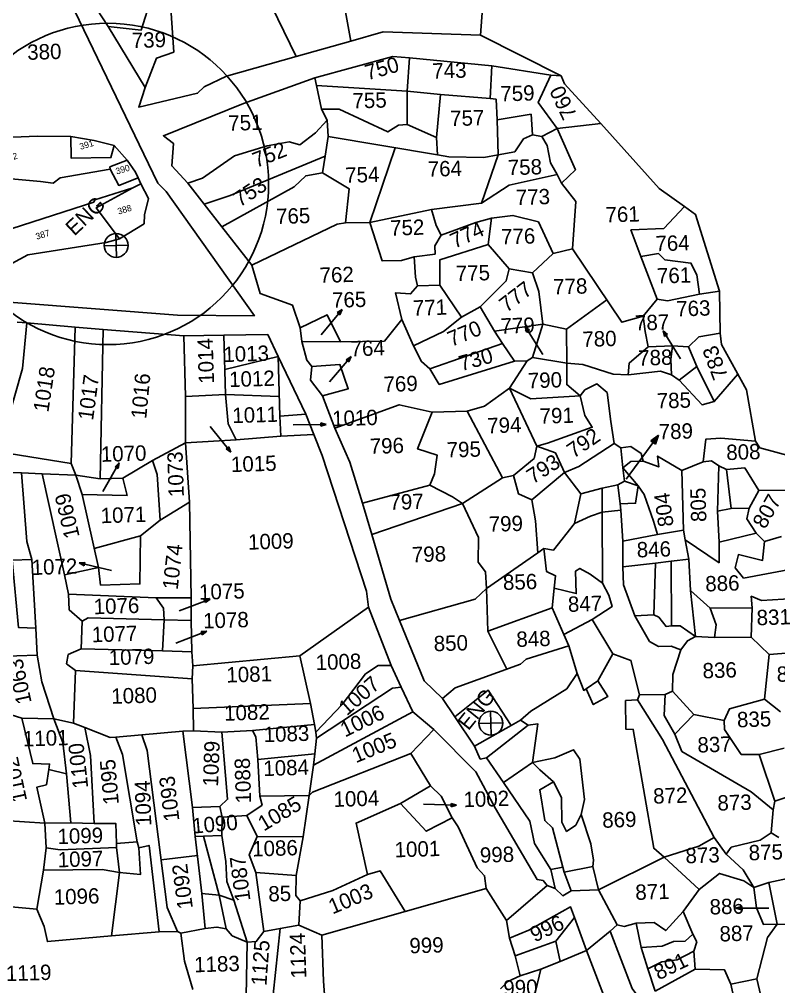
# Model space of a CAD drawing. Header units: metres. Extents: x 277515 to 230369286191, y 2056844 to 115415464409.
# Drawn here: x 279902 to 280340, y 2058575 to 2059133 of the extents above; entities that cross this region are included whole.
import ezdxf
from ezdxf.enums import TextEntityAlignment as Align

# ---------------------------------------------------------------- set-up
doc = ezdxf.new("R2010")
doc.units = ezdxf.units.M
doc.header["$MEASUREMENT"] = 0
for name, color, linetype in [('OFF', 1, 'Continuous'), ('OTHERS', 1, 'Continuous'), ('POLY_PARCEL', 6, 'Continuous'), ('POLY_ROAD', 30, 'Continuous'), ('POLY_WATER', 4, 'Continuous'), ('SYM_ARROW', 1, 'Continuous'), ('TEXT_MAPIN', 7, 'Continuous'), ('TEXT_PARCEL', 7, 'Continuous')]:
    doc.layers.add(name, color=color, linetype=linetype)
doc.styles.add('TEXT_MAP', font='', dxfattribs={"height": 1.8})
doc.styles.get('TEXT_MAP').set_extended_font_data('Kruti Dev 050')

# ---------------------------------------------------------------- blocks, each defined once
blk = doc.blocks.new('ARROWASPECT')
h = blk.add_hatch(color=256)
h.paths.add_polyline_path([(2.85, -2.85), (3.72, -1.98), (0, 0)])
h.paths.add_polyline_path([(0, 0), (1.98, -3.72), (2.85, -2.85)])
for points in [[(0, 0), (17.15, -17.15)], [(0, 0), (1.98, -3.72)], [(0, 0), (3.72, -1.98)], [(3.72, -1.98), (1.98, -3.72)]]:
    blk.add_lwpolyline(points)
blk = doc.blocks.new('DETAIL')
for points in [[(0, 1.4), (0, -1.4)], [(-1.4, 0), (1.4, 0)]]:
    blk.add_lwpolyline(points)
blk.add_circle((0, 0), 1.4)
blk = doc.blocks.new('KSUB')
blk.add_circle((279952.73, 2059038.41), 92.8)
at = {"layer": 'OFF'}
for points in [[(280167.77, 2059124.23), (280214.33, 2059100.77)], [(280118.56, 2059059.31), (280103.98, 2059016.13)], [(280178.1, 2059055.23), (280168.34, 2059027.37)], [(280217.55, 2058954.6), (280240.69, 2058971.41)], [(280020.23, 2058931.19), (280051.04, 2058938.79)], [(280316.32, 2058928.57), (280302.63, 2058912.73)], [(280051.64, 2058915.73), (280020.66, 2058916.72)], [(280328.58, 2058861.38), (280320.39, 2058874.55)], [(280328.58, 2058861.38), (280344.18, 2058861.57)], [(279971.66, 2058835.22), (279944.85, 2058827.81)], [(280172.03, 2058780.07), (280183.1, 2058758.24)], [(280004.45, 2058650.71), (279983.49, 2058648.04)], [(280273.79, 2058649.67), (280235.97, 2058630.72)], [(280182.78, 2058613.19), (280171.03, 2058631.5)], [(280242.72, 2058606.86), (280229.06, 2058595.76)]]:
    blk.add_lwpolyline(points, dxfattribs=at)
at = {"layer": 'POLY_PARCEL'}
for points in [[(280072.63, 2059232.95), (280093.03, 2059120.92)], [(280007.99, 2059218.87), (280029.68, 2059177.4), (280061.38, 2059112.03)], [(280172.23, 2059184.32), (280167.77, 2059124.23)], [(279987.9, 2059156.87), (279990.79, 2059114.56), (279980.82, 2059111.07), (279974.23, 2059094.09)], [(280125.52, 2059092.05), (280126.79, 2059111.11)], [(280174.37, 2059106.51), (280173.39, 2059087.69)], [(280073.08, 2059095.25), (280072.12, 2059099.73)], [(280208.35, 2059101.25), (280201.04, 2059085.35), (280212.11, 2059070.32)], [(280237.21, 2059073.21), (280216.35, 2059096.16), (280214.33, 2059100.77)], [(280125.52, 2059092.05), (280073.08, 2059095.25)], [(280075.99, 2059081.53), (280073.08, 2059095.25)], [(280125.52, 2059092.05), (280125.59, 2059072.71)], [(280144.68, 2059089.99), (280125.52, 2059092.05)], [(280142.52, 2059065.28), (280144.68, 2059089.99)], [(280144.68, 2059089.99), (280173.39, 2059087.69)], [(280173.39, 2059087.69), (280176.85, 2059087.26), (280177.48, 2059075.36)], [(280125.59, 2059072.71), (280120.56, 2059072.29), (280114.32, 2059068.39), (280086.33, 2059081.58), (280075.99, 2059081.53)], [(280075.99, 2059081.53), (280079.37, 2059075.27)], [(280177.48, 2059075.36), (280197, 2059078.6), (280197.9, 2059066.71)], [(279998.89, 2059038.8), (280007.33, 2059041.78), (280025.76, 2059054.54), (280044.68, 2059060.41), (280057.34, 2059062.66), (280063.49, 2059060.99), (280072.56, 2059067.89), (280079.37, 2059075.27)], [(280079.37, 2059075.27), (280079.92, 2059065.74)], [(280125.59, 2059072.71), (280142.52, 2059065.28)], [(280178.1, 2059055.23), (280177.48, 2059075.36)], [(280212.11, 2059070.32), (280237.21, 2059073.21)], [(280237.21, 2059073.21), (280270.96, 2059035.74), (280285.59, 2059025.31)], [(280079.92, 2059065.74), (280078.14, 2059054.49)], [(280079.92, 2059065.74), (280143.09, 2059055.22)], [(280197.9, 2059066.71), (280192.66, 2059064.43), (280187.59, 2059056.85), (280178.1, 2059055.23)], [(280197.9, 2059066.71), (280203.23, 2059065.81)], [(280203.23, 2059065.81), (280212.11, 2059070.32)], [(280212.12, 2059043.82), (280208.2, 2059050.59), (280206.31, 2059060.6), (280203.23, 2059065.81)], [(280212.11, 2059070.32), (280222.65, 2059046.53), (280214.66, 2059038.86)], [(280143.09, 2059055.22), (280142.52, 2059065.28)], [(280008.31, 2059026.75), (280023.28, 2059031.67), (280078.14, 2059054.49)], [(280078.14, 2059054.49), (280076.59, 2059044.71)], [(280178.1, 2059055.23), (280169.66, 2059053.65), (280149.49, 2059054.09), (280143.09, 2059055.22)], [(280018.51, 2059013.68), (280060.25, 2059036.77), (280066.95, 2059043.08), (280076.59, 2059044.71)], [(280076.59, 2059044.71), (280091.98, 2059035.64), (280089.93, 2059015.96)], [(280139.55, 2059023.58), (280168.34, 2059027.37), (280184.47, 2059037.67), (280212.12, 2059043.82)], [(280214.66, 2059038.86), (280212.12, 2059043.82)], [(280214.66, 2059038.86), (280222.94, 2059028.25), (280220.86, 2059000.89)], [(280103.98, 2059016.13), (280139.55, 2059023.58)], [(280139.55, 2059023.58), (280142.22, 2059014.38), (280145.04, 2059008.9)], [(280260.32, 2058996.42), (280254.64, 2059011.84), (280273.69, 2059012.72), (280285.59, 2059025.31)], [(280285.59, 2059025.31), (280291.94, 2059020.78), (280305.72, 2058976.44)], [(280089.93, 2059015.96), (280085.12, 2059015.2), (280035.81, 2058991.55)], [(280089.93, 2059015.96), (280103.98, 2059016.13)], [(280129.52, 2058996.24), (280122.16, 2058994.16), (280111.02, 2058994.08), (280103.98, 2059016.13)], [(280174.18, 2059018.54), (280165.18, 2059016.06), (280145.04, 2059008.9)], [(280174.18, 2059018.54), (280172.26, 2059003.38)], [(280209.81, 2058998.17), (280201.29, 2059016.46), (280186.59, 2059020.25), (280174.18, 2059018.54)], [(280145.04, 2059008.9), (280141.52, 2059002.7), (280141.66, 2058997.93), (280129.52, 2058996.24)], [(280172.26, 2059003.38), (280144.42, 2058994.57), (280144.28, 2058979.91)], [(280184.3, 2058989.35), (280172.26, 2059003.38)], [(280220.86, 2059000.89), (280209.81, 2058998.17)], [(280261.66, 2058962.1), (280249.34, 2058958.54), (280220.86, 2059000.89)], [(280131.56, 2058979.52), (280130.35, 2058984.52), (280129.52, 2058996.24)], [(280197.89, 2058987.12), (280209.81, 2058998.17)], [(280294.22, 2058974.65), (280292.72, 2058985.86), (280289.33, 2058992.69), (280274.25, 2058994.54), (280270.67, 2058998.18), (280260.32, 2058996.42)], [(280260.32, 2058996.42), (280269.74, 2058971.87)], [(280167.73, 2058967.38), (280182.65, 2058982.41), (280184.3, 2058989.35)], [(280184.3, 2058989.35), (280197.89, 2058987.12)], [(280197.89, 2058987.12), (280201.57, 2058976.35), (280203.88, 2058957.36)], [(280131.56, 2058979.52), (280127.46, 2058974.89), (280118.69, 2058975.42), (280122.34, 2058960.16)], [(280144.28, 2058979.91), (280131.56, 2058979.52)], [(280156.78, 2058961.48), (280144.28, 2058979.91)], [(280305.72, 2058976.44), (280294.22, 2058974.65)], [(280305.72, 2058976.44), (280306.17, 2058952.2)], [(280261.66, 2058962.1), (280269.74, 2058971.87)], [(280269.74, 2058971.87), (280275.84, 2058970.91), (280294.22, 2058974.65)], [(280156.78, 2058961.48), (280167.73, 2058967.38)], [(280175.98, 2058953.33), (280167.73, 2058967.38)], [(280063.78, 2058955.36), (280079.3, 2058962.82), (280086.94, 2058947.15)], [(280122.34, 2058960.16), (280112.38, 2058947.66), (280086.94, 2058947.15)], [(280122.34, 2058960.16), (280129.17, 2058945)], [(280129.17, 2058945), (280146.42, 2058953.21), (280156.78, 2058961.48)], [(280264.52, 2058944.28), (280262.8, 2058953.18), (280261.66, 2058962.1)], [(279931.56, 2058876.93), (279889.55, 2058883.75), (279903.37, 2058931.88), (279905.99, 2058958.12)], [(279933.79, 2058955.7), (279931.56, 2058876.93)], [(279948.37, 2058868.09), (279950.08, 2058954.39)], [(280203.88, 2058957.36), (280175.98, 2058953.33)], [(280197.83, 2058938.11), (280203.88, 2058957.36)], [(280203.88, 2058957.36), (280217.55, 2058954.6), (280217.57, 2058934.96)], [(279997.61, 2058915.7), (279996.61, 2058950.66)], [(280020.66, 2058916.72), (280019.62, 2058951.05)], [(280175.98, 2058953.33), (280180.53, 2058946.25)], [(280306.17, 2058952.2), (280293.81, 2058950.08), (280287.92, 2058944.42)], [(280326.56, 2058889.91), (280321.32, 2058919.5), (280306.93, 2058945.63), (280306.17, 2058952.2)], [(280086.94, 2058947.15), (280064.68, 2058947.44)], [(280138.5, 2058931.68), (280133.75, 2058935.86), (280129.17, 2058945)], [(280180.53, 2058946.25), (280138.5, 2058931.68)], [(280187.49, 2058936.06), (280180.53, 2058946.25)], [(280253.03, 2058928.25), (280253.69, 2058934.91), (280264.52, 2058944.28)], [(280278.65, 2058945), (280264.52, 2058944.28)], [(280278.17, 2058928.16), (280277.61, 2058937.09), (280278.65, 2058945)], [(280287.92, 2058944.42), (280278.65, 2058945)], [(280292.77, 2058932.93), (280287.92, 2058944.42)], [(280051.93, 2058904.27), (280051.04, 2058938.79)], [(280194.7, 2058936.29), (280197.83, 2058938.11)], [(280217.57, 2058934.96), (280197.83, 2058938.11)], [(280076.59, 2058915.99), (280091.46, 2058920.13), (280086.7, 2058934.13), (280070.43, 2058933.03)], [(280138.5, 2058931.68), (280143.98, 2058922.6), (280187.49, 2058936.06)], [(280194.7, 2058936.29), (280184.5, 2058920.38)], [(280187.49, 2058936.06), (280194.7, 2058936.29)], [(280225.37, 2058916.14), (280217.66, 2058922.55), (280217.57, 2058934.96)], [(280217.57, 2058934.96), (280226.85, 2058934.09), (280244.35, 2058928.56), (280253.03, 2058928.25)], [(280292.77, 2058932.93), (280302.63, 2058912.73), (280295.76, 2058910.79), (280282.6, 2058925.11)], [(280282.6, 2058925.11), (280292.77, 2058932.93)], [(280253.03, 2058928.25), (280271.75, 2058930.27), (280278.17, 2058928.16)], [(280278.17, 2058928.16), (280282.6, 2058925.11)], [(280184.5, 2058920.38), (280170.08, 2058910.12), (280160.05, 2058907.21)], [(280200.26, 2058887.07), (280184.5, 2058920.38)], [(280184.5, 2058920.38), (280196.82, 2058914.4), (280225.37, 2058916.14)], [(280244.99, 2058888.58), (280243.16, 2058901.23), (280240.92, 2058917.91), (280234.98, 2058922.93), (280228.15, 2058919.54), (280225.37, 2058916.14)], [(279997.49, 2058888.89), (279997.61, 2058915.7)], [(279997.61, 2058915.7), (280020.66, 2058916.72)], [(280020.66, 2058916.72), (280022.11, 2058899.93), (280026.76, 2058890.72)], [(280225.37, 2058916.14), (280228.04, 2058904.67), (280232.29, 2058897.87), (280206.56, 2058888.71), (280200.26, 2058887.07)], [(280139.84, 2058906.59), (280120.93, 2058910.92), (280083.79, 2058897.32)], [(280051.93, 2058904.27), (280066.96, 2058905.43)], [(280052.59, 2058892.76), (280051.93, 2058904.27)], [(280139.84, 2058906.59), (280131.53, 2058885.39), (280142.91, 2058881.7), (280141.22, 2058870.96), (280138.52, 2058864.53)], [(280160.05, 2058907.21), (280139.84, 2058906.59)], [(280180.59, 2058868.7), (280160.05, 2058907.21)], [(280026.76, 2058890.72), (280052.59, 2058892.76)], [(280052.59, 2058892.76), (280071.61, 2058893.66)], [(279997.49, 2058888.89), (279978.47, 2058878.64)], [(280026.76, 2058890.72), (279997.49, 2058888.89)], [(279999.79, 2058854.66), (279997.49, 2058888.89)], [(280186.9, 2058870.05), (280198.74, 2058879.94), (280200.26, 2058887.07)], [(280200.26, 2058887.07), (280211.06, 2058883.21), (280216.32, 2058871.82)], [(280216.32, 2058871.82), (280224.6, 2058875.25), (280244.99, 2058888.58)], [(280244.99, 2058888.58), (280248.83, 2058886.1)], [(280261.78, 2058878.41), (280260.49, 2058882.7), (280254.58, 2058886.85), (280248.83, 2058886.1)], [(280296.29, 2058878.01), (280297.91, 2058891.06), (280306.56, 2058891.61), (280326.56, 2058889.91)], [(280326.56, 2058889.91), (280328.99, 2058885.94), (280349.67, 2058880.51)], [(280248.83, 2058886.1), (280250.05, 2058874.52)], [(280261.78, 2058878.41), (280270.76, 2058874.97), (280270.07, 2058881.26), (280284.04, 2058873)], [(279934.27, 2058870.15), (279931.56, 2058876.93)], [(279961.31, 2058868.45), (279978.47, 2058878.64)], [(279978.47, 2058878.64), (279981.21, 2058870.62), (279982.95, 2058844.17)], [(280250.05, 2058874.52), (280254.56, 2058878.19), (280261.78, 2058878.41)], [(280284.04, 2058873), (280296.29, 2058878.01)], [(280305.32, 2058875.69), (280301.19, 2058878.45), (280296.29, 2058878.01)], [(280304.68, 2058849.39), (280305.32, 2058875.69)], [(280305.32, 2058875.69), (280309.88, 2058873.5)], [(279892.58, 2058871.94), (279902.88, 2058871.5)], [(279902.88, 2058871.5), (279905.94, 2058831.96), (279908.76, 2058821.45)], [(279902.88, 2058871.5), (279914.76, 2058870.99)], [(279914.76, 2058870.99), (279927.74, 2058812.67)], [(279914.76, 2058870.99), (279934.27, 2058870.15)], [(279937.89, 2058859), (279934.27, 2058870.15)], [(279934.27, 2058870.15), (279948.37, 2058868.09)], [(280180.59, 2058868.7), (280186.9, 2058870.05)], [(280197.45, 2058855.93), (280189.83, 2058859.45), (280186.9, 2058870.05)], [(280216.32, 2058871.82), (280197.45, 2058855.93)], [(280225.66, 2058859.4), (280216.32, 2058871.82)], [(280258.75, 2058864.16), (280250.05, 2058874.52)], [(280250.05, 2058874.52), (280250.86, 2058866.81)], [(280284.04, 2058873), (280284.96, 2058838.4)], [(280320.39, 2058874.55), (280309.88, 2058873.5)], [(280309.88, 2058873.5), (280312.43, 2058851.07)], [(279961.31, 2058868.45), (279963.8, 2058858.55), (279937.89, 2058859)], [(279948.37, 2058868.09), (279961.31, 2058868.45)], [(280138.52, 2058864.53), (280099.7, 2058854.07)], [(280138.52, 2058864.53), (280151.74, 2058857.71), (280157.35, 2058853.84)], [(280157.35, 2058853.84), (280180.59, 2058868.7)], [(280247.17, 2058864.68), (280237.99, 2058862.66)], [(280250.86, 2058866.81), (280247.17, 2058864.68)], [(280248.37, 2058853.74), (280247.17, 2058864.68)], [(280250.86, 2058866.81), (280258.75, 2058864.16)], [(279947.26, 2058817.01), (279937.89, 2058859)], [(280222.14, 2058842.25), (280225.66, 2058859.4)], [(280237.99, 2058862.66), (280225.66, 2058859.4)], [(280238.12, 2058848.8), (280237.99, 2058862.66)], [(280258.75, 2058864.16), (280257.32, 2058854.01), (280248.37, 2058853.74)], [(280270.01, 2058835.92), (280267.75, 2058843.65), (280262.37, 2058859.08), (280258.75, 2058864.16)], [(280322.83, 2058851.1), (280328.58, 2058861.38)], [(279982.95, 2058844.17), (279999.79, 2058854.66)], [(279999.79, 2058854.66), (280000.84, 2058799.32)], [(280157.35, 2058853.84), (280105.04, 2058835.98)], [(280171.27, 2058804.88), (280170.69, 2058814.39), (280166.47, 2058820.04), (280166.62, 2058834.2), (280157.35, 2058853.84)], [(280200.98, 2058825.43), (280199.55, 2058843.87), (280197.45, 2058855.93)], [(280248.37, 2058853.74), (280248.78, 2058850)], [(280238.12, 2058848.8), (280231.25, 2058846.57), (280222.14, 2058842.25)], [(280248.78, 2058850), (280238.12, 2058848.8)], [(280238.12, 2058848.8), (280238.22, 2058807.8)], [(280248.78, 2058850), (280249.9, 2058832.13)], [(280312.43, 2058851.07), (280304.68, 2058849.39)], [(280305.52, 2058831.51), (280304.68, 2058849.39)], [(280312.43, 2058851.07), (280322.83, 2058851.1)], [(280322.83, 2058851.1), (280321.57, 2058845), (280327.03, 2058836.79)], [(279947.26, 2058817.01), (279948.51, 2058806.76), (279971.27, 2058807.46), (279971.66, 2058835.22), (279982.95, 2058844.17)], [(280222.14, 2058842.25), (280209.9, 2058826.86), (280204.38, 2058827.84)], [(280284.96, 2058838.4), (280270.01, 2058835.92)], [(280286, 2058832.87), (280284.96, 2058838.4)], [(280327.03, 2058836.79), (280305.52, 2058831.51)], [(280331.8, 2058832.03), (280327.03, 2058836.79)], [(280249.9, 2058832.13), (280270.01, 2058835.92)], [(280249.9, 2058832.13), (280250.06, 2058817.4)], [(280286, 2058832.87), (280305.59, 2058819.67), (280305.52, 2058831.51)], [(280288.07, 2058821.74), (280286, 2058832.87)], [(280331.8, 2058832.03), (280330.69, 2058821.02), (280316.72, 2058824.34), (280314.92, 2058816.78), (280319.73, 2058810.86), (280349.32, 2058816.39), (280353.58, 2058818.83), (280364.94, 2058816), (280371.37, 2058820.36)], [(280341.53, 2058834.92), (280331.8, 2058832.03)], [(280200.98, 2058825.43), (280171.27, 2058804.88)], [(280204.38, 2058827.84), (280200.98, 2058825.43)], [(280210.28, 2058804.92), (280211.21, 2058812.17), (280205.94, 2058814.61), (280204.38, 2058827.84)], [(279897.53, 2058821.25), (279908.76, 2058821.45)], [(279911.09, 2058781.93), (279901.22, 2058782.24), (279897.53, 2058821.25)], [(279908.76, 2058821.45), (279911.09, 2058781.93)], [(280268.78, 2058819.42), (280277.83, 2058820.51)], [(280277.83, 2058820.51), (280288.07, 2058821.74)], [(280277.83, 2058820.51), (280278.09, 2058783.31)], [(280289.03, 2058803.57), (280288.07, 2058821.74)], [(279927.74, 2058812.67), (279947.26, 2058817.01)], [(280238.22, 2058807.8), (280231.12, 2058813.07), (280225.24, 2058816.35), (280222.69, 2058814.83), (280223.09, 2058801.85), (280210.28, 2058804.92)], [(280250.06, 2058817.4), (280268.78, 2058819.42)], [(280257, 2058789.02), (280250.38, 2058807.01), (280250.06, 2058817.4)], [(280268.78, 2058819.42), (280267.96, 2058789.65)], [(279929.98, 2058801.52), (279927.74, 2058812.67)], [(280171.27, 2058804.88), (280164.82, 2058798.62), (280121.16, 2058786.23)], [(280171.27, 2058804.88), (280172.03, 2058780.07), (280209.18, 2058793.62)], [(280209.18, 2058793.62), (280210.28, 2058804.92)], [(280232.22, 2058786.82), (280243.83, 2058794.4), (280241.9, 2058800.98), (280238.22, 2058807.8)], [(280291.87, 2058777.09), (280289.03, 2058803.57)], [(280300.32, 2058793.52), (280289.03, 2058803.57)], [(279929.98, 2058801.52), (279930.47, 2058792.41), (279937.96, 2058785.9)], [(279980.56, 2058799.33), (279929.98, 2058801.52)], [(279985.14, 2058786.78), (279984.8, 2058793.53), (279980.56, 2058799.33)], [(280000.84, 2058799.32), (279980.56, 2058799.33)], [(280000.77, 2058786.32), (280000.84, 2058799.32)], [(280348.99, 2058799.05), (280329.95, 2058797.89), (280324.1, 2058800.31), (280324.59, 2058793.68)], [(280063.63, 2058766.01), (280103.25, 2058793.99)], [(280209.18, 2058793.62), (280216.01, 2058778.24)], [(280324.59, 2058793.68), (280300.32, 2058793.52)], [(280300.32, 2058793.52), (280303.8, 2058783.81), (280302.86, 2058776.56)], [(280324.09, 2058776.73), (280324.59, 2058793.68)], [(279937.96, 2058785.9), (279941.41, 2058787.77)], [(279941.41, 2058787.77), (279985.14, 2058786.78)], [(279984.3, 2058768.88), (279985.14, 2058786.78)], [(279985.14, 2058786.78), (280000.77, 2058786.32)], [(280000.77, 2058786.32), (280001.17, 2058768.15)], [(280216.01, 2058778.24), (280232.22, 2058786.82)], [(280244.15, 2058767), (280232.22, 2058786.82)], [(280267.96, 2058789.65), (280257, 2058789.02)], [(280283.38, 2058769.36), (280277.82, 2058771.5), (280270.61, 2058771.28), (280265.31, 2058774.29), (280257, 2058789.02)], [(280278.09, 2058783.31), (280274.93, 2058782.92), (280270.72, 2058788.28), (280267.96, 2058789.65)], [(279911.09, 2058781.93), (279912, 2058766.36)], [(279937.3, 2058769.88), (279937.96, 2058785.9)], [(280278.09, 2058783.31), (280283.01, 2058783.17), (280291.87, 2058777.09)], [(280218.87, 2058771.71), (280216.01, 2058778.24)], [(280283.38, 2058769.36), (280287.26, 2058774.67), (280291.87, 2058777.09)], [(280302.86, 2058776.56), (280291.87, 2058777.09)], [(280324.09, 2058776.73), (280302.86, 2058776.56)], [(280334.51, 2058766.66), (280324.09, 2058776.73)], [(279937.3, 2058769.88), (279929.84, 2058766.61), (279928.89, 2058761.32), (279933.97, 2058757.52)], [(279984.3, 2058768.88), (279937.3, 2058769.88)], [(280145.98, 2058741.29), (280153.15, 2058747.46), (280190.88, 2058761.04), (280194.25, 2058764.03), (280218.87, 2058771.71)], [(280218.87, 2058771.71), (280223.69, 2058755.69)], [(280278.62, 2058745.53), (280278.9, 2058755.07), (280283.38, 2058769.36)], [(279912, 2058766.36), (279888.32, 2058765.63)], [(279921.55, 2058729.55), (279914.66, 2058750.85), (279912, 2058766.36)], [(280001.17, 2058768.15), (279984.3, 2058768.88)], [(280001.73, 2058760.06), (280001.17, 2058768.15)], [(280063.63, 2058766.01), (280001.73, 2058760.06)], [(280069.78, 2058738.45), (280063.63, 2058766.01)], [(280235.52, 2058751.42), (280244.15, 2058767)], [(280244.15, 2058767), (280254.67, 2058763.28), (280259.61, 2058743.5)], [(280334.51, 2058766.66), (280331.83, 2058740.87)], [(280356.42, 2058768.48), (280334.51, 2058766.66)], [(280001.37, 2058752.69), (280001.73, 2058760.06)], [(280072.69, 2058721.8), (280088.05, 2058737.9), (280101.52, 2058755.44), (280108.85, 2058760.33), (280116.27, 2058760.42)], [(279932.86, 2058727.09), (279933.97, 2058757.52)], [(279933.97, 2058757.52), (280001.37, 2058752.69)], [(280001.37, 2058752.69), (280001.9, 2058735.44)], [(280223.69, 2058755.69), (280217.61, 2058746.84), (280196.9, 2058734.07), (280191, 2058728.7)], [(280223.69, 2058755.69), (280227.46, 2058745.98), (280228.87, 2058746.89)], [(280073.2, 2058718.38), (280117.04, 2058747.2), (280122.1, 2058747.84)], [(280235.52, 2058751.42), (280228.87, 2058746.89)], [(280228.87, 2058746.89), (280232.91, 2058737.78), (280241.29, 2058742.36), (280235.52, 2058751.42)], [(280185.51, 2058725.62), (280172.26, 2058746.03), (280153.09, 2058730.72)], [(280259.61, 2058743.5), (280258.54, 2058740.58)], [(280274.34, 2058743.67), (280259.61, 2058743.5)], [(280274.34, 2058743.67), (280273.85, 2058731.52), (280279.96, 2058720.73)], [(280278.62, 2058745.53), (280274.34, 2058743.67)], [(280290.88, 2058732.04), (280278.62, 2058745.53)], [(280001.9, 2058735.44), (280069.78, 2058738.45)], [(280072.02, 2058726.36), (280069.78, 2058738.45)], [(280258.54, 2058740.58), (280251.62, 2058740.08), (280251.69, 2058723.61), (280256.03, 2058723.47), (280267.81, 2058654.8), (280273.79, 2058649.67)], [(280258.54, 2058740.58), (280272.83, 2058717.63), (280302.76, 2058661.09)], [(280331.83, 2058740.87), (280311.49, 2058735.34), (280308.51, 2058728.61)], [(280331.83, 2058740.87), (280341.01, 2058733.64)], [(279890.7, 2058733.73), (279903.14, 2058729.92)], [(280001.9, 2058735.44), (280002.08, 2058722.68)], [(280071.4, 2058702.77), (280128.69, 2058733.62)], [(280279.96, 2058720.73), (280290.88, 2058732.04)], [(280290.88, 2058732.04), (280308.51, 2058728.61)], [(279903.14, 2058729.92), (279921.55, 2058729.55)], [(279918.58, 2058700.34), (279919.05, 2058703.4), (279909.36, 2058703.72), (279903.14, 2058729.92)], [(279928.89, 2058697.77), (279926.78, 2058715.79), (279921.55, 2058729.55)], [(279932.86, 2058727.09), (279921.55, 2058729.55)], [(279939.48, 2058724.46), (279932.86, 2058727.09)], [(280036.3, 2058722.89), (280072.02, 2058726.36)], [(280072.69, 2058721.8), (280072.02, 2058726.36)], [(280185.51, 2058725.62), (280164.44, 2058713.84)], [(280195.42, 2058725.94), (280171.28, 2058707.09)], [(280191, 2058728.7), (280185.51, 2058725.62)], [(280195.42, 2058725.94), (280191, 2058728.7)], [(280197.81, 2058704.36), (280200.89, 2058726.69), (280195.42, 2058725.94)], [(280308.51, 2058728.61), (280308.67, 2058723.41), (280318.36, 2058708.98), (280328.76, 2058709.01)], [(279944.79, 2058669.14), (279942.79, 2058708.46), (279939.48, 2058724.46)], [(279957.42, 2058719), (279954.02, 2058718.7), (279939.48, 2058724.46)], [(279972.43, 2058720.32), (279957.42, 2058719)], [(279996.01, 2058722.41), (279972.43, 2058720.32)], [(279993.01, 2058606.8), (279986.97, 2058620.65), (279975.46, 2058711.34), (279972.43, 2058720.32)], [(280002.08, 2058722.68), (279996.01, 2058722.41)], [(279996.01, 2058722.41), (280001.6, 2058678.4)], [(280002.08, 2058722.68), (280018.55, 2058721.83)], [(280017.32, 2058678.94), (280021.87, 2058683.14), (280018.55, 2058721.83)], [(280018.55, 2058721.83), (280036.3, 2058722.89)], [(280036.3, 2058722.89), (280038.18, 2058719.23)], [(280038.18, 2058719.23), (280039.34, 2058706.04)], [(280073.2, 2058718.38), (280072.69, 2058721.8)], [(280127.53, 2058709.54), (280140.94, 2058723.4)], [(280336.69, 2058677.01), (280324.03, 2058687.43), (280284.02, 2058710.75), (280279.96, 2058720.73)], [(279957.42, 2058719), (279961.18, 2058709.03), (279969.59, 2058658.53)], [(280072.23, 2058709.31), (280073.2, 2058718.38)], [(280039.34, 2058706.04), (280072.23, 2058709.31)], [(280070.8, 2058687.11), (280127.53, 2058709.54)], [(280072.23, 2058709.31), (280071.4, 2058702.77)], [(280127.53, 2058709.54), (280139, 2058690.91)], [(280225.9, 2058674.31), (280227.94, 2058683.04), (280225.2, 2058706.35), (280221.57, 2058711.73), (280210.73, 2058707.06), (280197.81, 2058704.36)], [(280328.76, 2058709.01), (280343.1, 2058712.63)], [(280337.69, 2058681.95), (280328.76, 2058709.01)], [(280040.5, 2058684.88), (280039.34, 2058706.04)], [(280071.4, 2058702.77), (280068.96, 2058685.26)], [(280181.02, 2058692.8), (280197.81, 2058704.36)], [(280197.81, 2058704.36), (280201.99, 2058700.15), (280210, 2058693.18)], [(279916.34, 2058669.33), (279911.65, 2058690.08), (279917.23, 2058691.49), (279918.58, 2058700.34)], [(279918.58, 2058700.34), (279928.89, 2058697.77)], [(279928.89, 2058697.77), (279931.31, 2058669.48)], [(280215.27, 2058643.95), (280209.37, 2058666.59), (280204.91, 2058670.78), (280202.05, 2058688.6), (280210, 2058693.18)], [(280210, 2058693.18), (280214.62, 2058684.08), (280214.76, 2058669.93), (280217.53, 2058664.53), (280222.91, 2058668.16), (280225.9, 2058674.31)], [(280337.69, 2058681.95), (280375.17, 2058694.36), (280384.8, 2058691.19), (280384.79, 2058672.7)], [(280068.96, 2058685.26), (280070.8, 2058687.11)], [(280139, 2058690.91), (280121.56, 2058680.73)], [(280151.41, 2058672.3), (280145.11, 2058684.87), (280139, 2058690.91)], [(280040.5, 2058684.88), (280041.71, 2058679.62), (280032.99, 2058673.82)], [(280068.96, 2058685.26), (280040.5, 2058684.88)], [(280068.96, 2058685.26), (280065.47, 2058661.34)], [(280121.56, 2058680.73), (280096.06, 2058669.36), (280102.58, 2058639.68)], [(280121.56, 2058680.73), (280136.38, 2058664.68), (280151.41, 2058672.3)], [(280336.69, 2058677.01), (280337.69, 2058681.95)], [(280001.6, 2058678.4), (280017.32, 2058678.94)], [(280003.18, 2058661.68), (280001.6, 2058678.4)], [(280018.75, 2058672.76), (280017.32, 2058678.94)], [(280335.65, 2058663.69), (280336.69, 2058677.01)], [(279892.9, 2058670.79), (279916.34, 2058669.33)], [(279931.31, 2058669.48), (279916.34, 2058669.33)], [(279916.34, 2058669.33), (279917.1, 2058655.01)], [(279944.79, 2058669.14), (279931.31, 2058669.48)], [(279957.63, 2058657.65), (279957.26, 2058669.21), (279944.79, 2058669.14)], [(280018.75, 2058672.76), (280018.47, 2058662.11)], [(280032.99, 2058673.82), (280018.75, 2058672.76)], [(280039.01, 2058661.65), (280032.99, 2058673.82)], [(280124.41, 2058618.25), (280171.03, 2058631.5), (280170.18, 2058638.95), (280165.99, 2058643.49), (280154.99, 2058667.12), (280151.41, 2058672.3)], [(280225.9, 2058674.31), (280231.61, 2058657.45), (280233.06, 2058647.96), (280232.6, 2058644.2)], [(280309.57, 2058651.34), (280312.62, 2058655.48), (280329.26, 2058659.46), (280335.65, 2058663.69)], [(280340.07, 2058660.94), (280335.65, 2058663.69)], [(279969.59, 2058658.53), (279957.63, 2058657.65)], [(279957.78, 2058655.23), (279957.63, 2058657.65)], [(279970.58, 2058655.08), (279969.59, 2058658.53)], [(280008.03, 2058661.89), (280003.18, 2058661.68)], [(280003.18, 2058661.68), (280006.99, 2058628.66)], [(280018.47, 2058662.11), (280008.03, 2058661.89)], [(280016.99, 2058627.72), (280008.03, 2058661.89)], [(280018.47, 2058662.11), (280020.75, 2058647.14), (280021.42, 2058635.64), (280025.48, 2058624.87)], [(280039.01, 2058661.65), (280034.34, 2058651.05), (280038.07, 2058640.82)], [(280065.47, 2058661.34), (280039.01, 2058661.65)], [(280061.49, 2058639.04), (280065.47, 2058661.34)], [(280302.76, 2058661.09), (280293.82, 2058656.06), (280273.79, 2058649.67)], [(280309.57, 2058651.34), (280302.76, 2058661.09)], [(279917.1, 2058655.01), (279915.62, 2058642.15)], [(279917.1, 2058655.01), (279925.29, 2058653.89), (279957.78, 2058655.23)], [(279957.78, 2058655.23), (279959.38, 2058640.9)], [(279959.38, 2058640.9), (279971.58, 2058639.71), (279970.58, 2058655.08)], [(279970.58, 2058655.08), (279976.51, 2058656.49), (279982.41, 2058606.48)], [(280273.79, 2058649.67), (280294.02, 2058630.94)], [(280325.64, 2058632.19), (280319.38, 2058642.4), (280309.57, 2058651.34)], [(279915.62, 2058642.15), (279911.81, 2058619.65)], [(279959.38, 2058640.9), (279949.35, 2058642.46), (279915.62, 2058642.15)], [(279954.88, 2058604.28), (279959.38, 2058640.9)], [(280102.58, 2058639.68), (280109.99, 2058641.77), (280124.41, 2058618.25)], [(280215.27, 2058643.95), (280208.4, 2058642.62)], [(280216.22, 2058641.1), (280215.27, 2058643.95)], [(280232.6, 2058644.2), (280216.22, 2058641.1)], [(280216.22, 2058641.1), (280220.24, 2058630.24)], [(280235.97, 2058630.72), (280232.6, 2058644.2)], [(280357.07, 2058643.55), (280353.17, 2058639.1), (280334.22, 2058635.06)], [(280061.49, 2058639.04), (280038.07, 2058640.82)], [(280038.07, 2058640.82), (280042.86, 2058606.73)], [(280063.8, 2058624.49), (280061.22, 2058627.52), (280061.49, 2058639.04)], [(280102.58, 2058639.68), (280082.62, 2058630.35), (280063.8, 2058624.49)], [(280294.02, 2058630.94), (280305.87, 2058640.26), (280319.87, 2058636.06), (280325.64, 2058632.19)], [(280284.87, 2058618.24), (280294.02, 2058630.94)], [(280334.22, 2058635.06), (280325.64, 2058632.19)], [(280325.64, 2058632.19), (280327.15, 2058620.4), (280331.21, 2058610.71), (280339, 2058610.94)], [(280334.22, 2058635.06), (280339, 2058610.94)], [(279911.81, 2058619.65), (279833.32, 2058626.77)], [(280008.86, 2058608.49), (280006.99, 2058628.66)], [(280006.99, 2058628.66), (280016.99, 2058627.72)], [(280016.99, 2058627.72), (280021.01, 2058608.24)], [(280025.48, 2058624.87), (280016.99, 2058627.72)], [(280025.48, 2058624.87), (280033.08, 2058600.51)], [(280062.99, 2058610.46), (280063.8, 2058624.49)], [(279911.81, 2058619.65), (279916.04, 2058609.64), (279917.86, 2058600.97), (279954.88, 2058604.28)], [(280076.26, 2058604.65), (280124.41, 2058618.25)], [(280211.27, 2058601.13), (280222.01, 2058614.93)], [(280257.62, 2058611.63), (280268.01, 2058611.95), (280274.8, 2058607.25), (280284.87, 2058618.24)], [(280284.87, 2058618.24), (280290.47, 2058605.13)], [(280008.86, 2058608.49), (279994.92, 2058605.88)], [(280021.01, 2058608.24), (280015.68, 2058609.32), (280008.86, 2058608.49)], [(280033.08, 2058600.51), (280024.56, 2058604.3), (280021.01, 2058608.24)], [(280042.86, 2058606.73), (280052.14, 2058608.57)], [(280052.14, 2058608.57), (280048.23, 2058570.29)], [(280052.14, 2058608.57), (280062.99, 2058610.46)], [(280062.99, 2058610.46), (280076.26, 2058604.65)], [(280257.62, 2058611.63), (280250.74, 2058609.69), (280246.77, 2058610.69)], [(280260.65, 2058597.57), (280257.62, 2058611.63)], [(280339, 2058610.94), (280333.46, 2058603.27), (280327.25, 2058579.39)], [(280339, 2058610.94), (280364.73, 2058610.58)], [(279982.41, 2058606.48), (279954.88, 2058604.28)], [(279982.41, 2058606.48), (279993.01, 2058606.8)], [(279994.92, 2058605.88), (279993.01, 2058606.8)], [(279994.92, 2058605.88), (279996.88, 2058589.57), (280001.74, 2058573.23)], [(280033.08, 2058600.51), (280038.36, 2058600.99), (280042.86, 2058606.73)], [(280078.71, 2058557.4), (280077.27, 2058578.03), (280076.26, 2058604.65)], [(280187.86, 2058592.63), (280184.51, 2058602.88)], [(280290.47, 2058605.13), (280285.97, 2058601.24), (280279.33, 2058601.03), (280272.77, 2058598.23), (280260.65, 2058597.57)], [(280291.06, 2058595.33), (280292.62, 2058600.86), (280290.47, 2058605.13)], [(280026.46, 2058558.09), (280032.38, 2058558.91), (280033.08, 2058600.51)], [(280187.86, 2058592.63), (280211.27, 2058601.13)], [(280211.27, 2058601.13), (280213.81, 2058589.38)], [(280260.65, 2058597.57), (280264.49, 2058585.27)], [(280190.7, 2058581.2), (280187.86, 2058592.63)], [(280213.81, 2058589.38), (280229.06, 2058595.76)], [(280264.49, 2058585.27), (280272.46, 2058589.27), (280281.39, 2058590.41), (280291.06, 2058595.33)], [(280291.06, 2058595.33), (280291.67, 2058584.95)], [(280202.73, 2058585), (280190.7, 2058581.2)], [(280202.73, 2058585), (280195.55, 2058555.21)], [(280213.81, 2058589.38), (280202.73, 2058585)], [(280268.65, 2058572.4), (280264.49, 2058585.27)], [(280179.41, 2058573.7), (280183.64, 2058577.87), (280190.7, 2058581.2)], [(280291.67, 2058584.95), (280268.65, 2058572.4)], [(280312.32, 2058576.34), (280308.73, 2058584.61), (280291.67, 2058584.95)], [(280327.25, 2058579.39), (280312.32, 2058576.34)], [(280312.32, 2058576.34), (280315.34, 2058562.57)], [(280331.22, 2058563.05), (280327.25, 2058579.39)]]:
    blk.add_lwpolyline(points, dxfattribs=at)
at = {"layer": 'POLY_ROAD'}
for points in [[(279871.39, 2058973.4), (279898.36, 2058969.92), (279992.9, 2058962.55), (280037.34, 2058962.25), (279986.4, 2059033.93), (279981.61, 2059038.75), (279933.4, 2059138.52), (279890.51, 2059174.99)], [(279952.94, 2059129.3), (279974.23, 2059094.09)], [(280093.03, 2059120.92), (280111.68, 2059126.16), (280167.77, 2059124.23)], [(280061.38, 2059112.03), (280093.03, 2059120.92)], [(279974.23, 2059094.09), (279970.6, 2059082.72), (280004.5, 2059090.71), (280008.36, 2059094.48), (280021.28, 2059100.53), (280061.38, 2059112.03)], [(280126.79, 2059111.11), (280117.17, 2059112.04), (280072.12, 2059099.73)], [(280174.37, 2059106.51), (280126.79, 2059111.11)], [(280208.35, 2059101.25), (280174.37, 2059106.51)], [(280072.12, 2059099.73), (280030.97, 2059084.85), (279984.79, 2059066.2), (279990.56, 2059061.74), (279989.63, 2059048.79), (279998.89, 2059038.8)], [(280214.33, 2059100.77), (280208.35, 2059101.25)], [(279998.89, 2059038.8), (280008.31, 2059026.75)], [(280008.31, 2059026.75), (280018.51, 2059013.68)], [(280018.51, 2059013.68), (280035.81, 2058991.55)], [(280035.81, 2058991.55), (280040.62, 2058975.2), (280059.4, 2058968.48), (280063.78, 2058955.36)], [(279905.99, 2058958.12), (279900.4, 2058958.61)], [(279933.79, 2058955.7), (279905.99, 2058958.12)], [(279950.08, 2058954.39), (279933.79, 2058955.7)], [(279996.61, 2058950.66), (279950.08, 2058954.39)], [(280063.78, 2058955.36), (280064.68, 2058947.44)], [(280019.62, 2058951.05), (279996.61, 2058950.66)], [(280051.04, 2058938.79), (280044.99, 2058951.48), (280019.62, 2058951.05)], [(280064.68, 2058947.44), (280067.67, 2058936.59), (280070.43, 2058933.03)], [(280066.96, 2058905.43), (280051.04, 2058938.79)], [(280070.43, 2058933.03), (280069.68, 2058925.06), (280076.59, 2058915.99)], [(280076.59, 2058915.99), (280083.79, 2058897.32)], [(280071.61, 2058893.66), (280066.96, 2058905.43)], [(280103.25, 2058793.99), (280101.97, 2058803.23), (280076.36, 2058881.64), (280071.61, 2058893.66)], [(280083.79, 2058897.32), (280092.35, 2058877.7), (280099.7, 2058854.07)], [(280099.7, 2058854.07), (280105.04, 2058835.98)], [(280105.04, 2058835.98), (280116.04, 2058798.69), (280121.16, 2058786.23)], [(280116.27, 2058760.42), (280103.25, 2058793.99)], [(280121.16, 2058786.23), (280135.39, 2058751.57), (280145.98, 2058741.29)], [(280122.1, 2058747.84), (280116.27, 2058760.42)], [(280128.69, 2058733.62), (280122.1, 2058747.84)], [(280145.98, 2058741.29), (280153.09, 2058730.72)], [(280140.94, 2058723.4), (280128.69, 2058733.62)], [(280153.09, 2058730.72), (280164.44, 2058713.84)], [(280206.22, 2058633.24), (280203.95, 2058636.19), (280200.62, 2058636.75), (280176.49, 2058677.76), (280165.23, 2058698.96), (280140.94, 2058723.4)], [(280164.44, 2058713.84), (280167.66, 2058706.32), (280171.28, 2058707.09)], [(280171.28, 2058707.09), (280181.02, 2058692.8)], [(280181.02, 2058692.8), (280196.27, 2058670.41), (280198.99, 2058657.57), (280208.4, 2058642.62)], [(280208.4, 2058642.62), (280210.99, 2058631.5)], [(280206.22, 2058633.24), (280182.78, 2058613.19), (280184.51, 2058602.88)], [(280210.99, 2058631.5), (280206.22, 2058633.24)], [(280220.24, 2058630.24), (280215.36, 2058627.39), (280210.99, 2058631.5)], [(280235.97, 2058630.72), (280220.24, 2058630.24)], [(280246.77, 2058610.69), (280235.97, 2058630.72)], [(280184.51, 2058602.88), (280195.69, 2058607.46), (280219.8, 2058620.93), (280222.01, 2058614.93)], [(280222.01, 2058614.93), (280229.06, 2058595.76)], [(280262.07, 2058564.87), (280255.3, 2058573.92), (280242.72, 2058606.86), (280246.77, 2058610.69)], [(280229.06, 2058595.76), (280241.37, 2058563.61)]]:
    blk.add_lwpolyline(points, dxfattribs=at)
at = {"layer": 'POLY_WATER'}
for points in [[(279911.76, 2059182.84), (279915.59, 2059176.99), (279918.51, 2059179.07), (279943.11, 2059144.37), (279952.94, 2059129.3)], [(279952.94, 2059129.3), (279971.9, 2059127.23), (279977.95, 2059146.3), (279946.72, 2059148.32), (279946.54, 2059154.28)]]:
    blk.add_lwpolyline(points, dxfattribs=at)
at = {"layer": 'OTHERS', "xscale": 4.921375242810441, "yscale": 4.921375242810441, "zscale": 4.921375242810441, "rotation": 1.753663468044712}
for p in [(279957.54, 2059002.9), (280173.8, 2058727.08)]:
    blk.add_blockref('DETAIL', p, dxfattribs=at)
at = {"layer": 'SYM_ARROW'}
for p, xscale, yscale, zscale, rotation in [((280087.89, 2058965.92), 0.7863786985108947, 0.7863786985108947, 0.7863786985108947, 275.6162042298273), ((280193.58, 2058956.07), 0.7863786985108948, 0.7863786985108948, 0.7863786985108948, 347.171318960925), ((280273.19, 2058953.58), 0.7863786985108948, 0.7863786985108948, 0.7863786985108948, 347.171318960925), ((280093.13, 2058938.69), 0.7863786985108948, 0.7863786985108948, 0.7863786985108948, 274.5348855480629), ((280078.79, 2058899.56), 0.7863786985108947, 0.7863786985108947, 0.7863786985108947, 225.9750373121641), ((280023.79, 2058883.52), 0.7863786985108948, 0.7863786985108948, 0.7863786985108948, 173.7868744599312), ((280270.65, 2058893.41), 1.307674350432553, 1.307674350432553, 1.307674350432553, 278.6362127701369), ((279959.34, 2058877.36), 0.7863786985108947, 0.7863786985108947, 0.7863786985108947, 285.257651506302), ((279936.17, 2058819.62), 0.7863786985108948, 0.7863786985108948, 0.7863786985108948, 31.8153326831569), ((280011.72, 2058798.73), 0.7863786985108948, 0.7863786985108948, 0.7863786985108948, 246.1801112217399), ((280009.82, 2058780.19), 0.7863786985108948, 0.7863786985108948, 0.7863786985108948, 246.1801112217399), ((280154.02, 2058679.61), 0.7863786985108948, 0.7863786985108948, 0.7863786985108948, 223.0474818849449), ((280315.29, 2058620.17), 0.7863786985108948, 0.7863786985108948, 0.7863786985108948, 45.33673999793239)]:
    blk.add_blockref('ARROWASPECT', p, dxfattribs=dict(at, xscale=xscale, yscale=yscale, zscale=zscale, rotation=rotation))
at = {"layer": 'TEXT_MAPIN'}
for rotation, p in [(43.3707, (279942.73, 2059016.79)), (51.1359, (280168.91, 2058732.36))]:
    blk.add_text('ENG', height=8.858, rotation=rotation, dxfattribs=at).set_placement(p, align=Align.CENTER)
at = {"layer": 'TEXT_PARCEL', "style": 'TEXT_MAP'}
for s, rotation, p in [('739', 1.7537, (279976.54, 2059117.09)), ('380', 1.7537, (279916.18, 2059110.3)), ('750', 15.7821, (280112.08, 2059100.84)), ('743', 1.7537, (280150, 2059099.48)), ('759', 1.7537, (280189.29, 2059086.3)), ('760', 114.9644, (280219.57, 2059087.07)), ('755', 1.7537, (280103.92, 2059082.22)), ('751', 1.7537, (280032.22, 2059069.35)), ('757', 1.7537, (280160.31, 2059072.03)), ('752', 21.397, (280047.58, 2059051.19)), ('764', 1.7537, (280147.38, 2059042.79)), ('758', 1.7537, (280193.58, 2059043.69)), ('754', 1.7537, (280099.71, 2059039.28)), ('753', 33.3463, (280037.18, 2059030.15)), ('773', 1.7537, (280198.21, 2059026.45)), ('765', 1.7537, (280059.82, 2059015.5)), ('761', 1.7537, (280250, 2059016.44)), ('752', 1.7537, (280125.65, 2059008.8)), ('774', 24.5754, (280161.87, 2059005.01)), ('776', 1.7537, (280189.7, 2059003.71)), ('764', 1.7537, (280278.79, 2058999.8)), ('762', 1.7537, (280084.95, 2058981.53)), ('775', 1.7537, (280163.56, 2058982.53)), ('761', 1.7537, (280279.69, 2058981.16)), ('777', 37.2755, (280190.79, 2058969.79)), ('778', 1.7537, (280219.77, 2058974.84)), ('765', 1.7537, (280092.13, 2058967.13)), ('771', 1.7537, (280138.76, 2058962.62)), ('763', 1.7537, (280290.81, 2058962.13)), ('770', 22.2987, (280160.18, 2058947.98)), ('779', 1.7537, (280189.38, 2058952.24)), ('787', 1.7537, (280267.01, 2058954)), ('780', 1.7537, (280236.62, 2058944.55)), ('1014', 91.7537, (280013.66, 2058936.32)), ('764', 1.7537, (280102.85, 2058939.12)), ('1013', 1.7537, (280032.68, 2058935.92)), ('730', 15.782, (280166.27, 2058932.87)), ('788', 1.7537, (280268.86, 2058933.73)), ('783', 110.1985, (280307.41, 2058936.61)), ('1018', 81.4429, (279920.34, 2058919.25)), ('1017', 82.286, (279945.94, 2058914.54)), ('1016', 84.6246, (279976.11, 2058915.56)), ('1012', 1.7537, (280036.01, 2058921.47)), ('769', 1.7537, (280121.84, 2058918.57)), ('790', 1.7537, (280205.14, 2058920.68)), ('785', 1.7537, (280279.55, 2058908.97)), ('1011', 1.7537, (280037.86, 2058900.68)), ('791', 1.7537, (280211.97, 2058900.21)), ('1010', 1.7537, (280095.45, 2058898.84)), ('794', 1.7537, (280181.71, 2058894.68)), ('789', 1.7537, (280280.71, 2058891.13)), ('792', 34.2097, (280229.73, 2058885.21)), ('1070', 1.7537, (279961.95, 2058878.28)), ('796', 1.7537, (280113.9, 2058882.78)), ('795', 1.7537, (280158.31, 2058880.68)), ('808', 1.7537, (280319.69, 2058879.22)), ('1073', 91.7537, (279996.24, 2058870.88)), ('1015', 1.7537, (280037.08, 2058872.41)), ('793', 32.7027, (280206.41, 2058870.17)), ('1069', 103.0702, (279933.54, 2058847.67)), ('797', 1.7537, (280125.29, 2058850.45)), ('804', 97.7661, (280278.03, 2058850.82)), ('805', 91.7537, (280297.97, 2058853.22)), ('807', 60.7752, (280336.93, 2058847.26)), ('1071', 1.7537, (279961.87, 2058842.87)), ('799', 1.7537, (280182.58, 2058837.78)), ('1009', 1.7537, (280046.94, 2058827.59)), ('846', 1.7537, (280268.03, 2058823.01)), ('1074', 83.6189, (279994.51, 2058816.88)), ('798', 1.7537, (280138.21, 2058820.21)), ('1072', 1.7537, (279922.03, 2058812.97)), ('856', 1.7537, (280190.79, 2058804.18)), ('886', 1.7537, (280307.58, 2058803.37)), ('1075', 1.7537, (280018.64, 2058798.68)), ('1076', 1.7537, (279957.83, 2058790.3)), ('847', 1.7537, (280228.28, 2058791.56)), ('831', 1.7537, (280337.21, 2058783.83)), ('1078', 1.7537, (280021, 2058782.11)), ('1077', 1.7537, (279956.72, 2058774.13)), ('848', 1.7537, (280198.53, 2058771.33)), ('850', 1.7537, (280150.83, 2058768.84)), ('1079', 1.7537, (279966.52, 2058760.91)), ('1063', 102.0643, (279906.04, 2058751.93)), ('1008', 1.7537, (280085.97, 2058758.06)), ('1081', 1.7537, (280034.42, 2058750.87)), ('836', 1.7537, (280306.01, 2058753.18)), ('832', 1.7537, (280348.83, 2058751.17)), ('1007', 41.0267, (280100.61, 2058739.59)), ('1080', 1.7537, (279968, 2058738.58)), ('1082', 1.7537, (280033.12, 2058728.82)), ('1006', 25.7038, (280101.47, 2058724.44)), ('835', 1.7537, (280325.89, 2058724.91)), ('1083', 1.7537, (280055.97, 2058716.47)), ('1101', 1.7537, (279916.98, 2058713.98)), ('1005', 22.2987, (280108.1, 2058708.87)), ('837', 1.7537, (280303.06, 2058710.34)), ('1100', 96.1549, (279940.02, 2058702.87)), ('1089', 87.6657, (280016.86, 2058703.48)), ('1102', 102.0645, (279903.43, 2058695.33)), ('1095', 94.9353, (279957.98, 2058693.43)), ('1088', 91.7537, (280035.07, 2058693.99)), ('1084', 1.7537, (280055.76, 2058696.88)), ('1094', 91.7537, (279977.43, 2058680.96)), ('1093', 96.52, (279992.57, 2058683.89)), ('1004', 1.7537, (280096.29, 2058679.05)), ('1002', 1.7537, (280171.3, 2058678.9)), ('872', 1.7537, (280277.49, 2058680.84)), ('873', 1.7537, (280314.6, 2058676.82)), ('1085', 30.7942, (280054.07, 2058671.15)), ('1090', 5.0697, (280014.92, 2058664.4)), ('869', 1.7537, (280248.11, 2058666.9)), ('1099', 1.7537, (279936.95, 2058657.58)), ('1086', 1.7537, (280049.32, 2058650.42)), ('1001', 1.7537, (280131.54, 2058649.95)), ('1097', 1.7537, (279937.07, 2058644.17)), ('998', 1.7537, (280177.49, 2058646.71)), ('873', 1.7537, (280296.15, 2058646.41)), ('875', 1.7537, (280332.63, 2058648.1)), ('1087', 97.1972, (280033.44, 2058637.69)), ('1092', 97.4675, (280000.14, 2058633.34)), ('1096', 1.7537, (279934.81, 2058622.57)), ('85', 1.7537, (280052.08, 2058624.24)), ('1003', 22.78, (280094.52, 2058621.63)), ('871', 1.7537, (280267.18, 2058625.27)), ('886', 1.7537, (280310.08, 2058616.81)), ('996', 24.9403, (280208.06, 2058604.54)), ('887', 1.7537, (280315.8, 2058601.25)), ('1124', 91.7537, (280066.93, 2058592.89)), ('999', 1.7537, (280136.8, 2058594.39)), ('1125', 85.7412, (280045.22, 2058588.36)), ('1183', 1.7537, (280015.81, 2058583.56)), ('891', 26.1851, (280279.56, 2058582.82)), ('1119', 1.7537, (279907.14, 2058578.46)), ('990', 1.7537, (280191.03, 2058569.95))]:
    blk.add_text(s, height=8.858, rotation=rotation, dxfattribs=at).set_placement(p, align=Align.CENTER)
blk = doc.blocks.new('LHT')
at = {"layer": 'POLY_PARCEL'}
for points in [[(280462.8, 2059831), (280418.3, 2059843.6), (280307.3, 2059868.3), (280270.6, 2059849), (280276.6, 2059820.3)], [(280292.1, 2059723.6), (280276.6, 2059820.3)], [(280276.6, 2059820.3), (280309, 2059813.1), (280349.1, 2059794.6), (280363.2, 2059797.8), (280406.4, 2059781.7), (280422.8, 2059775), (280434, 2059779.4), (280503.9, 2059773.3)], [(280517.4, 2059803.8), (280508.9, 2059788.5), (280455.7, 2059801.9), (280462.8, 2059831)], [(280462.8, 2059831), (280492.6, 2059817.2), (280517.4, 2059803.8)], [(280529.6, 2059779.3), (280517.4, 2059803.8)], [(280529.6, 2059779.3), (280504.3, 2059776.5), (280503.9, 2059773.3)], [(280503.9, 2059773.3), (280509.4, 2059748.6), (280538.1, 2059751.7)], [(280538.1, 2059751.7), (280536.6, 2059760.1), (280529.6, 2059779.3)], [(280527.4, 2059740.4), (280472.2, 2059737.9), (280470.2, 2059735.3)], [(280527.4, 2059740.4), (280471.3, 2059726.7), (280491.3, 2059677)], [(280491.3, 2059677), (280529.7, 2059688.2), (280533.5, 2059700.2), (280544.3, 2059720.7), (280539.4, 2059742.7)], [(280539.4, 2059742.7), (280527.4, 2059740.4)], [(280538.1, 2059751.7), (280539.4, 2059742.7)], [(280470.2, 2059735.3), (280321.3, 2059727.8), (280292.1, 2059723.6)], [(280292.1, 2059723.6), (280313.9, 2059676.8)], [(280313.9, 2059676.8), (280362.9, 2059688.2), (280472.2, 2059676.9), (280491.3, 2059677)]]:
    blk.add_lwpolyline(points, dxfattribs=at)
at = {"layer": 'TEXT_PARCEL', "style": 'TEXT_MAP'}
for s, p in [('392', (280374.9, 2059820.2)), ('391', (280481, 2059810)), ('369', (280351.9, 2059774.3)), ('390', (280520.5, 2059764.1)), ('387', (280390.3, 2059705.6)), ('388', (280508.6, 2059709.8))]:
    blk.add_text(s, height=8.86, rotation=1.7537, dxfattribs=at).set_placement(p, align=Align.CENTER)

msp = doc.modelspace()

# ---------------------------------------------------------------- block references
msp.add_blockref('KSUB', (0, 0))
at = {"xscale": 0.4173640046940918, "yscale": 0.4173640046940918, "zscale": 0.4173640046940918, "rotation": 15.00028554534891}
msp.add_blockref('LHT', (389375.65, 1198364.43), dxfattribs=at)

doc.saveas('drawing.dxf')
